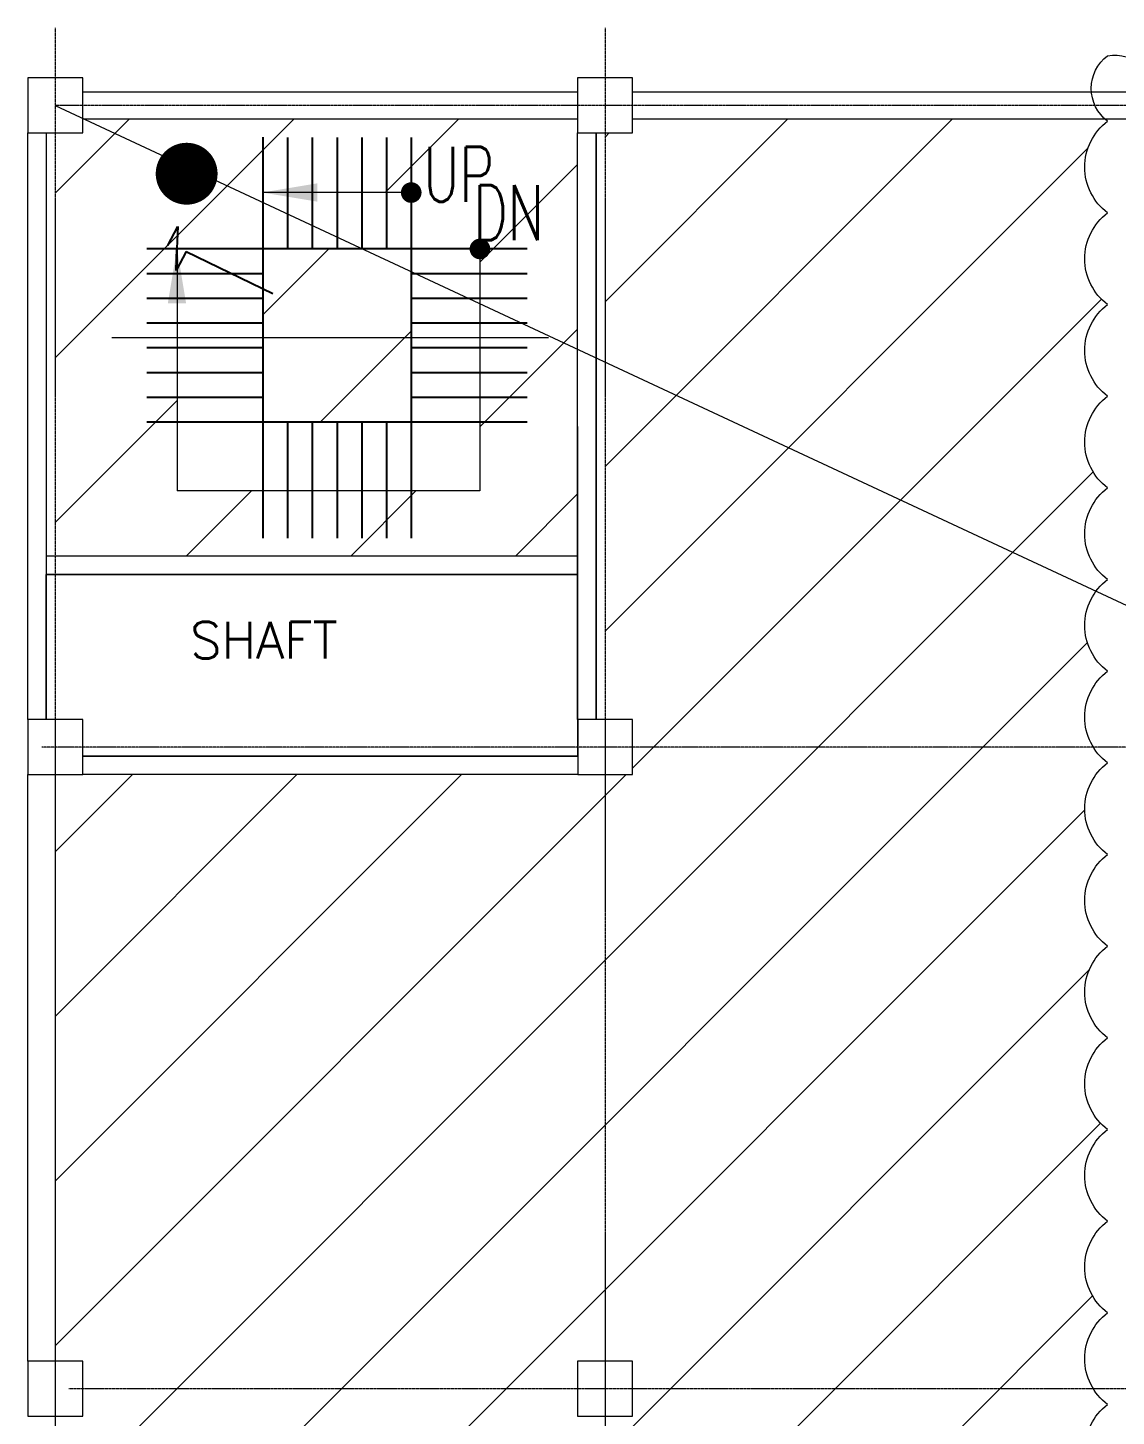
# Model space of a CAD drawing. Extents: x -59767 to 1106559, y -1290 to 1129522.
# Drawn here: x 601739 to 613618, y 453993 to 469140 of the extents above; entities that cross this region are included whole.
import ezdxf

# ---------------------------------------------------------------- set-up
doc = ezdxf.new("R2010")
doc.units = 0
doc.linetypes.add('CENTER', pattern=[2, 1.25, -0.25, 0.25, -0.25])
doc.layers.get('0').update_dxf_attribs({"linetype": 'CONTINUOUS', "lineweight": 9})
for name, color, linetype, lineweight in [('COLUMN', 2, 'CONTINUOUS', 9), ('TEXT', 3, 'CONTINUOUS', 9), ('WALL', 7, 'CONTINUOUS', 9), ('WALL_200', 3, 'CONTINUOUS', 9), ('WALL_300', 7, 'CONTINUOUS', 9), ('중간선', 5, 'CONTINUOUS', 9), ('중심선', 1, 'CENTER', 9)]:
    doc.layers.add(name, color=color, linetype=linetype, lineweight=lineweight)
doc.layers.add('CY', color=4, linetype='CONTINUOUS')
doc.layers.add('M', color=6, linetype='CONTINUOUS')
doc.styles.get("Standard").update_dxf_attribs({"font": 'romans.shx', "bigfont": 'whtgtxt.shx'})
doc.styles.add('Style-CHAR_FAST_FONT', font='romans.shx')

# ---------------------------------------------------------------- blocks, each defined once
blk = doc.blocks.new('column600')
at = {"layer": 'COLUMN', "linetype": 'Continuous'}
blk.add_lwpolyline([(-300, -300), (300, -300), (300, 300), (-300, 300)], close=True, dxfattribs=at)
blk = doc.blocks.new('ARR')
blk.add_solid([(3, -0.5), (3, 0.5), (0, 0)])

msp = doc.modelspace()

# ---------------------------------------------------------------- hatches: boundary and pattern name
at = {"layer": '중간선'}
h = msp.add_hatch(dxfattribs=at)
h.set_pattern_fill('ANSI31', color=170, scale=400)
h.paths.add_polyline_path([(602038.6, 467992.8), (602338.6, 467992.8), (602338.6, 468142.8), (602360, 468142.8), (603361.9, 467675.3, 0.693645), (603472.7, 467379.2, 0.4088759), (603641.4, 467544.9), (604303.6, 467235.8), (604303.6, 466727.2), (603368.6, 466727.2), (603367.1, 466727.2), (603357.2, 466492.2), (603368.6, 466513.7), (603368.6, 466457.2), (603368.6, 466187.2), (603368.6, 465917.2), (603368.6, 465759.8), (603368.6, 465647.2), (603368.6, 465377.2), (603368.6, 465107.2), (603368.6, 464837.2), (603368.6, 464087.2), (604303.6, 464087.2), (604573.6, 464087.2), (604843.6, 464087.2), (605113.6, 464087.2), (605383.6, 464087.2), (605653.6, 464087.2), (605923.6, 464087.2), (606673.6, 464087.2), (606673.6, 464837.2), (606673.6, 465107.2), (606673.6, 465377.2), (606673.6, 465647.2), (606673.6, 465759.8), (606673.6, 465917.2), (607129.2, 465917.2), (607738.8, 465632.8), (607738.8, 463376.7), (602038.6, 463376.7), (602038.6, 467992.8)])
h.paths.add_polyline_path([(602360, 468142.8), (607738.8, 468142.8), (607738.8, 467992.8), (607739.3, 465632.5), (607129.2, 465917.2), (606673.6, 466129.8), (606673.6, 466187.2), (606673.6, 466457.2), (606673.6, 466671, 0.4142136), (606729.9, 466727.2, 0.4142136), (606673.6, 466783.5, 0.4142136), (606617.4, 466727.2), (605923.6, 466727.2), (605923.6, 467286, 1), (605923.6, 467398.5, 0.4142136), (605867.4, 467342.2), (605653.6, 467342.2), (605383.6, 467342.2), (605113.6, 467342.2), (604843.6, 467342.2), (604573.6, 467342.2), (604303.6, 467342.2), (604303.6, 467235.8), (603641.4, 467544.9, 0.4195715), (603472.7, 467716.7, 0.180885), (603361.9, 467675.3), (602360, 468142.8)])
h.paths.add_polyline_path([(605982.8, 467990.2), (605982.8, 467090.2), (607005.2, 467090.2), (607005.2, 467990.2)], flags=24)
h.paths.add_polyline_path([(604303.6, 465759.8), (604303.6, 466727.2), (605393.5, 466727.2), (605923.6, 466479.8), (605923.6, 465759.8)])
h.paths.add_polyline_path([(604303.6, 464837.2), (605923.6, 464837.2), (605923.6, 465759.8), (604303.6, 465759.8)])
h.paths.add_polyline_path([(606528.5, 467572.9), (606528.5, 466672.9), (607529.9, 466672.9), (607529.9, 467572.9)], flags=24)
h = msp.add_hatch(dxfattribs=at)
h.set_pattern_fill('ANSI31', color=170, scale=400)
h.paths.add_polyline_path([(602038.6, 447592.8), (602038.6, 453992.8), (602338.6, 453992.8), (602338.6, 454292.8), (607738.8, 454292.8), (607738.8, 453992.8), (608038.6, 453992.8), (608038.6, 447592.8), (607738.6, 447592.8), (607738.6, 447292.8), (602338.5, 447292.8), (602338.5, 447592.8)])
h.paths.add_polyline_path([(602038.6, 446992.8), (602338.5, 446992.8), (602338.5, 447292.8), (607738.6, 447292.8), (607738.6, 446992.8), (608038.6, 446992.8), (608038.6, 443092.8), (602338.6, 440432.8), (602338.6, 440592.8), (602038.6, 440592.8)])
h.paths.add_polyline_path([(602038.6, 454592.8), (602038.6, 460992.8), (602340, 460992.8), (607740.1, 460992.8), (608038.6, 460992.8), (608038.6, 454592.8), (607738.8, 454592.8), (607738.8, 454292.8), (602338.6, 454292.8), (602338.6, 454592.8)])
h.paths.add_polyline_path([(608038.6, 454592.8), (608038.6, 460992.8), (608340.1, 460992.8), (608340.1, 461292.8), (613367, 461292.8, 0.0940287), (613524, 461120.7, 0.5), (613524, 460120.7, 0.5), (613524, 459120.7, 0.5), (613524, 458120.7, 0.5), (613524, 457120.7, 0.5), (613524, 456120.7, 0.5), (613524, 455120.7, 0.3877382), (613367, 454292.8), (608338.8, 454292.8), (608338.8, 454592.8)])
h.paths.add_polyline_path([(608038.6, 447592.8), (608038.6, 453992.8), (608338.8, 453992.8), (608338.8, 454292.8), (613367, 454292.8, 0.0940319), (613524, 454120.7, 0.5), (613524, 453120.7, 0.5), (613524, 452120.7, 0.5), (613524, 451120.7, 0.5), (613524, 450120.7, 0.5), (613524, 449120.7, 0.5), (613524, 448120.7, 0.3877382), (613367, 447292.8), (608338.6, 447292.8), (608338.6, 447592.8)])
h.paths.add_polyline_path([(613396.6, 462992.5, -0.072713), (613524, 463120.7, -0.5), (613524, 464120.7, -0.5), (613524, 465120.7, -0.5), (613524, 466120.7, -0.5), (613524, 467120.7, -0.5), (613524, 468120.7, -0.0196129), (613496.9, 468142.8), (608338.8, 468142.8), (608338.8, 467992.8), (608038.6, 467992.8), (608038.6, 465492.8)])
h.paths.add_polyline_path([(608038.6, 440592.8), (608338.8, 440592.8), (608338.8, 440392.8), (613317.1, 440392.8, -0.3370999), (613524, 441120.7, -0.5), (613524, 442120.7, -0.5), (613524, 443120.7, -0.5), (613524, 444120.7, -0.5), (613524, 445120.7, -0.2015298), (613279.5, 445538.6), (608038.6, 443092.8), (608038.6, 440592.8)])
h.paths.add_polyline_path([(608038.6, 465492.8), (613396.6, 462992.5, 0.4122973), (613524, 462120.7, 0.3877419), (613367, 461292.8), (608340.1, 461292.8), (608340.1, 461592.8), (608038.6, 461592.8)])
h.paths.add_polyline_path([(608038.6, 443092.8), (608038.6, 446992.8), (608338.6, 446992.8), (608338.6, 447292.8), (613367, 447292.8, 0.0940319), (613524, 447120.7, 0.5), (613524, 446120.7, 0.271148), (613279.5, 445538.6)])
h.paths.add_polyline_path([(602338.6, 440392.8), (607738.8, 440392.8), (607738.8, 440592.8), (608038.6, 440592.8), (608038.6, 443092.8), (602338.6, 440432.8)])

# ---------------------------------------------------------------- linework, layer by layer
for points, const_width in [([(603472.7, 467716.7, 1), (603472.7, 467379.2, 1)], 337.5), ([(605923.6, 467286, -1), (605923.6, 467398.5, -1)], 112.5), ([(606673.6, 466671, -1), (606673.6, 466783.5, -1)], 112.5)]:
    msp.add_lwpolyline(points, format="xyb", close=True, dxfattribs=dict(const_width=const_width))
at = {"layer": 'CY'}
for p, q in [((604303.6, 467947.3), (604303.6, 463572.2)), ((604303.6, 467942.2), (604303.6, 466927.2)), ((604573.6, 467942.2), (604573.6, 466727.2)), ((604843.6, 467942.2), (604843.6, 466727.2)), ((605113.6, 467942.2), (605113.6, 466727.2)), ((605383.6, 467942.2), (605383.6, 466727.2)), ((605653.6, 467942.2), (605653.6, 466727.2)), ((605923.6, 467942.2), (605923.6, 463572.2)), ((607188.6, 466727.2), (603038.6, 466727.2)), ((604303.6, 466457.2), (603038.6, 466457.2)), ((607188.6, 466457.2), (605923.6, 466457.2)), ((604303.6, 466187.2), (603038.6, 466187.2)), ((607188.6, 466187.2), (605923.6, 466187.2)), ((604303.6, 465917.2), (603038.6, 465917.2)), ((607188.6, 465917.2), (605923.6, 465917.2)), ((604303.6, 465647.2), (603038.6, 465647.2)), ((607188.6, 465647.2), (605923.6, 465647.2)), ((604303.6, 465377.2), (603038.6, 465377.2)), ((607188.6, 465377.2), (605923.6, 465377.2)), ((604303.6, 465107.2), (603038.6, 465107.2)), ((607188.6, 465107.2), (605923.6, 465107.2)), ((607188.6, 464837.2), (603038.6, 464837.2)), ((604573.6, 464837.2), (604573.6, 463572.2)), ((604843.6, 464837.2), (604843.6, 463572.2)), ((605113.6, 464837.2), (605113.6, 463572.2)), ((605383.6, 464837.2), (605383.6, 463572.2)), ((605653.6, 464837.2), (605653.6, 463572.2))]:
    msp.add_line(p, q, dxfattribs=at)
at = {"layer": 'M'}
for p, q in [((603267.1, 466764.9), (603377.4, 466972.7)), ((603377.4, 466972.7), (603367.3, 466732.5)), ((603357.2, 466492.2), (603367.3, 466732.5)), ((603467.6, 466700), (603357.2, 466492.2)), ((603467.6, 466700), (604415, 466242.4))]:
    msp.add_line(p, q, dxfattribs=at)
at = {"layer": 'WALL', "color": 0, "ltscale": 0.5}
for p, q in [((605923.6, 467342.2), (604303.6, 467342.2)), ((603368.6, 466727.2), (603368.6, 464087.2)), ((606673.6, 466727.2), (606673.6, 464087.2)), ((606673.6, 464087.2), (603368.6, 464087.2))]:
    msp.add_line(p, q, dxfattribs=at)
at = {"layer": 'WALL_200', "ltscale": 0.5}
for p, q in [((607738.8, 463376.7), (601938.6, 463376.7)), ((607738.8, 463176.7), (601938.6, 463176.7))]:
    msp.add_line(p, q, dxfattribs=at)
for points in [[(601938.6, 467992.8), (601938.6, 461592.8), (601738.6, 461592.8), (601738.6, 467992.8)], [(601940, 467992.8), (601940, 461592.8), (601740, 461592.8), (601740, 467992.8)], [(607940.1, 467992.8), (607940.1, 461592.8), (607740.1, 461592.8), (607738.8, 467992.8)], [(607938.8, 467992.8), (607938.8, 461592.8), (607738.8, 461592.8), (607738.8, 467992.8)], [(602340, 461192.8), (607740.1, 461192.8), (607740.1, 460992.8), (602340, 460992.8)]]:
    msp.add_lwpolyline(points, close=True, dxfattribs=at)
at = {"layer": 'WALL_300', "linetype": 'Continuous', "lineweight": 9}
for points in [[(602338.6, 468442.8), (607738.6, 468442.8), (607738.6, 468142.8), (602338.6, 468142.8)], [(608338.8, 468442.8), (613738.6, 468442.8), (613738.6, 468142.8), (608338.8, 468142.8)], [(602038.6, 460992.8), (602038.6, 454592.8), (601738.6, 454592.8), (601740, 460992.8)]]:
    msp.add_lwpolyline(points, close=True, dxfattribs=at)
at = {"layer": '중간선'}
msp.add_line((602038.6, 468292.8), (662038.6, 440292.8), dxfattribs=at)
at = {"layer": '중간선', "color": 170}
msp.add_line((602655.6, 465759.8), (607421.7, 465759.8), dxfattribs=at)
at = {"layer": '중간선', "color": 10}
msp.add_lwpolyline([(613524, 453120.7, -0.5), (613524, 454120.7, -0.5), (613524, 455120.7, -0.5), (613524, 456120.7, -0.5), (613524, 457120.7, -0.5), (613524, 458120.7, -0.5), (613524, 459120.7, -0.5), (613524, 460120.7, -0.5), (613524, 461120.7, -0.5), (613524, 462120.7, -0.5), (613524, 463120.7, -0.5), (613524, 464120.7, -0.5), (613524, 465120.7, -0.5), (613524, 466120.7, -0.5), (613524, 467120.7, -0.5), (613524, 468120.7, -0.5), (613524, 468835.8, -0.5), (614038.6, 468350.4, -0.5)], format="xyb", dxfattribs=at)
at = {"layer": '중간선', "color": 2}
msp.add_lwpolyline([(601938.6, 461592.8), (601938.6, 463176.7), (607738.8, 463176.7), (607738.8, 461192.8), (602338.6, 461192.8), (602338.6, 461592.8), (601938.6, 461592.8)], dxfattribs=at)
at = {"layer": '중심선'}
for p, q in [((602038.6, 469140.2), (602038.6, 405642.8)), ((608038.6, 469140.2), (608038.6, 405642.8)), ((694688.6, 468292.8), (602038.6, 468292.8)), ((694542.4, 461292.8), (601892.4, 461292.8)), ((694837.8, 454292.8), (602187.8, 454292.8))]:
    msp.add_line(p, q, dxfattribs=at)

# ---------------------------------------------------------------- block references
at = {"xscale": 200, "yscale": 200, "zscale": 200}
for p, rotation in [((604298.4, 467343.1), 360), ((603367.3, 466732.5), 269.9999999999999)]:
    msp.add_blockref('ARR', p, dxfattribs=dict(at, rotation=rotation))
at = {"layer": 'COLUMN', "linetype": 'Continuous'}
for p in [(602038.6, 468292.8), (608038.8, 468292.8), (602040, 461292.8), (608040.1, 461292.8), (602038.6, 454292.8), (608038.8, 454292.8)]:
    msp.add_blockref('column600', p, dxfattribs=at)

# ---------------------------------------------------------------- texts
at = {"style": 'Style-CHAR_FAST_FONT', "width": 0.7}
for s, p in [('UP', (606053, 467240.2)), ('DN', (606598.7, 466822.9))]:
    msp.add_text(s, height=600, dxfattribs=at).set_placement(p)
at = {"layer": 'TEXT', "lineweight": 9}
msp.add_text('SHAFT', height=400, dxfattribs=at).set_placement((603509.4, 462259.6, 0))

doc.saveas('drawing.dxf')
